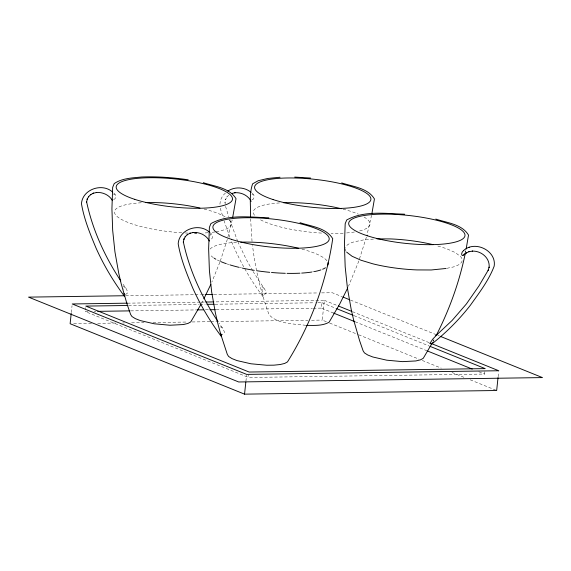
<?xml version="1.0" encoding="UTF-8"?>
<svg xmlns="http://www.w3.org/2000/svg" width="571" height="571" viewBox="0 0 571 571"><rect width="100%" height="100%" fill="white"/><g stroke="black" fill="none" stroke-linecap="round" stroke-linejoin="round"><path stroke-width="0.43" stroke-dasharray="2.85 2.14" d="M71.311 312.558L72.046 305.685M85.4 309.974L85.65 307.648M245.923 381.264L246.565 375.254M484.85 371.721L484.601 374.055L248.556 377.467L248.799 375.14M333.657 313.108L321.287 308.112L321.866 302.68L315.627 302.773M326.362 321.744L322.23 320.074L324.342 300.317L214.767 301.902M498.126 376.76L498.676 371.607M220.249 326.912C221.905 325.92 224.374 330.859 224.467 332.864L222.14 334.627M371.571 215.288L367.017 234.831M465.501 252.261L465.822 250.633M465.101 251.854L465.272 251.054M209.871 235.802C211.006 230.391 214.767 239.142 210.242 239.584M232.19 219.942L227.536 238.55M227.322 239.342L220.142 261.518M366.375 237.208L358.552 261.761L348.46 286.314M113.536 194.318C116.327 192.655 116.57 199.415 113.529 199.586M251.947 194.561C254.737 192.898 254.98 199.657 251.939 199.829M219.835 262.296L211.848 282.017M264.052 288.205L262.01 286.678L262.125 291.074L263.152 296.078L262.703 296.249L266.157 293.109L265.394 290.446L253.096 271.51M201.427 303.558L203.454 299.618M433.953 339.538L433.475 341.194M433.068 341.508L433.931 339.959M225.424 193.041C221.577 196.246 219.321 201.534 220.071 206.531M228.664 195.268L226.801 197.066L227.179 196.61L225.516 199.572L225.731 199.115L224.995 202.469L225.031 202.098L225.224 204.761M125.427 294.622L127.747 292.866L127.476 291.553L126.384 289.012L122.729 283.794M446.886 268.299L453.345 266.971A62.146 14.932 6.1 0 0 460.676 256.665L455.301 252.575L446.408 248.613L436.294 245.559M373.484 239.085L363.727 239.877L354.027 241.868A62.146 14.932 6.1 0 0 345.398 247.5M125.641 295.721L194.233 294.729M195.118 294.722L200.464 294.643M201.356 294.629L204.918 294.579M213.825 294.45L318.047 292.937M321.609 292.887L332.293 292.737L342.186 296.727M127.461 303.165L200.514 302.109M201.406 302.102L204.968 302.045M128.575 305.478L198.944 304.457M199.836 304.443L205.182 304.372M214.974 304.229L314.742 302.78M87.913 311.488L85.236 311.53L248.556 377.467M94.144 311.402L95.928 311.373M130.666 310.874L196.581 309.917M205.489 309.789L209.05 309.739M216.181 309.632L312.38 308.24M313.272 308.226L321.287 308.112M73.68 323.671L91.496 323.414M97.734 323.322L116.441 323.05M122.679 322.965L124.457 322.936M131.587 322.836L144.056 322.651M152.964 322.522L186.817 322.037M192.163 321.958L209.985 321.701M210.87 321.687L307.976 320.281M311.538 320.231L322.23 320.074M305.785 325.32C293.901 323.764 277.57 324.178 269.034 314.7C260.94 292.359 255.28 269.112 252.539 245.501M350.43 300.053L436.958 334.991M437.786 335.327L439.434 335.991M324.342 300.317L337.568 305.663M352.45 311.666L429.328 342.707M321.866 302.68L335.891 308.34M354.034 315.67L429.092 345.976M355.105 321.766L426.865 350.744M478.826 371.721L484.601 374.055M329.667 323.079L357.774 334.428M358.602 334.763L418.95 359.13M422.262 360.465L441.269 368.138M452.018 372.478L464.416 377.488M470.204 379.822L496.663 390.507M252.168 193.284L253.346 194.297M209.314 232.054L211.784 234.246M113.757 193.041L115.071 194.247M125.641 287.962L123.6 286.435L123.572 289.333M262.631 296.178C250.048 279.255 239.477 260.819 231.448 241.312M222.355 327.961L218.95 323.065M252.653 270.761L246.244 259.398L238.078 242.282M237.743 241.497L229.742 219.914M229.87 237.286L224.21 221.056M225.559 206.381L228.714 216.68M220.199 208.215L223.232 217.787M252.032 241.383L250.598 218.829M343.114 233.196A58.449 14.039 6.1 0 1 331.109 233.425M321.544 233.082A58.449 14.039 6.1 0 1 263.509 221.298A59.248 14.232 6.1 0 1 259.263 219.078M254.559 215.288A59.248 14.232 6.1 0 1 278.627 202.998A58.449 14.039 6.1 0 1 280.19 202.891M343.043 209.157A58.449 14.039 6.1 0 1 358.431 214.182M364.041 217.001A59.248 14.232 6.1 0 1 357.91 231.348M354.441 232.004A59.248 14.232 6.1 0 1 344.67 233.089M314.385 271.582A59.884 14.382 6.1 0 1 312.672 271.889M241.604 267.927A59.884 14.382 6.1 0 1 239.977 267.556M229.321 264.68A59.884 14.382 6.1 0 1 227.022 263.938M219.942 261.218A59.884 14.382 6.1 0 1 216.473 259.534M213.39 257.664A59.884 14.382 6.1 0 1 210.456 255.109M210.092 249.056A59.884 14.382 6.1 0 1 237.115 242.29M301.959 249.134A59.884 14.382 6.1 0 1 327.668 261.968M346.09 251.368A62.146 14.932 6.1 0 1 345.219 248.242M229.092 219.721A58.706 14.104 6.1 0 1 215.845 231.797M215.031 231.926A58.706 14.104 6.1 0 1 210.742 232.476M208.008 232.732A58.706 14.104 6.1 0 1 202.948 233.054M187.923 233.089A58.706 14.104 6.1 0 1 185.29 232.982M181.749 232.782A58.706 14.104 6.1 0 1 117.947 217.173A58.706 14.104 6.1 0 1 142.757 202.698M204.111 209.043A58.706 14.104 6.1 0 1 225.102 216.809"/><path stroke-width="0.86" d="M71.218 313.415L70.119 323.721L244.545 394.147L496.663 390.507L498.033 377.617M244.545 394.147L245.83 382.127M232.675 217.494L236.016 198.672C229.371 187.666 214.46 186.439 203.283 182.677M371.892 213.654L374.426 198.915C367.781 187.909 352.871 186.681 341.694 182.913M465.344 253.081C459.484 281.689 449.548 309.446 436.244 335.434M466.15 248.999L468.52 235.074C461.875 224.068 446.965 222.84 435.794 219.078M464.516 253.952C461.753 258.363 460.276 252.982 463.488 250.669M210.806 284.465L203.854 298.833M347.71 287.92L339.838 303.801L329.16 322.151C322.451 326.105 314.157 325.377 306.656 325.37M124.599 295.407L124.285 296.006L124.557 295.45M220.934 333.942C222.09 334.635 220.656 336.947 221.27 335.455M433.368 342.272L431.69 343.87L429.813 343.599L432.69 339.21L436.28 335.384M200.999 304.336L190.75 321.908L187.966 323.436L183.355 324.549L169.987 325.234L154.227 323.786L140.302 320.588L135.241 318.589L131.937 316.498L130.623 314.464L127.097 304.264L121.131 283.551L118.697 273.052L114.935 251.84L112.68 230.413L111.923 208.872L112.68 187.317L114.214 183.576C122.23 178.123 132.308 177.981 141.615 176.996C157.196 176.396 172.777 177.531 188.194 179.786M432.204 343.057L423.254 358.31L420.47 359.844L415.859 360.951L402.491 361.636L386.731 360.187L372.806 356.989L367.745 354.991L364.441 352.899L363.127 350.865L359.602 340.666L353.635 319.953L351.201 309.453L347.439 288.241L345.184 266.814L344.427 245.273L345.184 223.718L346.718 219.978C364.198 210.364 385.518 213.618 404.661 214.204M432.711 343.25C446.715 332.136 459.391 319.36 470.376 305.257C479.162 292.894 488.812 280.361 494.179 266.136C496.699 250.441 474.551 240.048 463.502 250.655M435.83 335.748L452.196 320.367L466.379 303.972L478.998 285.828L488.362 269.926L488.141 270.39L489.126 267.107L489.09 267.492C490.225 258.099 481.203 250.655 472.21 251.133L472.595 251.083L468.898 251.732L469.376 251.518L465.579 253.246L466.578 252.646L463.816 254.966M227.822 191.099C234.731 186.424 244.659 186.981 251.026 192.306M468.777 247.421L469.255 247.207M232.176 193.391L235.081 192.698L234.674 192.748C241.347 192.156 247.978 195.389 251.176 201.306M446.072 268.463L431.233 269.976L416.937 269.919A57.171 13.733 6.1 0 1 372.763 263.795L360.965 260.226L352.079 256.265L346.704 252.175M280.026 177.238L267.606 178.48L258.256 180.721L252.625 183.819C248.892 194.29 250.869 206.067 250.548 217.066M124.749 295.735L28.55 297.127L238.707 381.978L542.45 377.588L440.255 336.326M205.81 294.565L212.933 294.465M127.461 303.165L72.231 303.965L246.658 374.398L498.768 370.75L430.984 343.378M205.86 302.038L213.875 301.916M127.683 305.492L85.821 306.092L249.134 372.035L485.179 368.623L429.92 346.304M206.959 304.343L214.089 304.236M97.705 311.345L129.774 310.881M197.473 309.903L203.704 309.81M209.942 309.725L215.288 309.646M376.981 238.871L390.443 238.921A57.171 13.733 6.1 0 1 432.989 244.645M294.686 177.089L310.567 178.045M268.87 217.801C249.727 217.223 228.407 213.961 210.927 223.582L209.393 227.322L208.636 248.87L209.393 270.411L211.648 291.838L215.41 313.058L217.844 323.557L220.642 333.964L227.337 354.463L228.65 356.497L231.954 358.588L237.015 360.587L250.94 363.784L266.7 365.233L273.937 365.162L280.068 364.548L284.686 363.441L287.463 361.914C310.781 324.521 326.319 282.274 332.729 238.671C326.084 227.665 311.174 226.444 300.003 222.676M343.007 297.063L349.602 299.725M338.396 305.992L351.622 311.338M336.712 308.675L353.206 315.335M333.657 313.108L354.277 321.437M427.686 351.072L472.231 369.059M112.615 192.063C102.23 182.57 82.367 189.237 81.475 203.761C84.03 219.071 90.125 233.882 96.114 248.242C103.708 265.101 113.194 281.096 124.221 295.935M209.314 232.054C198.922 222.583 179.08 229.249 178.188 243.76C180.743 259.077 186.838 273.887 192.827 288.241C200.421 305.107 209.907 321.102 220.934 335.941M209.478 241.069C206.395 235.266 199.579 231.876 192.977 232.504L193.383 232.454L189.758 233.325L190.25 233.104L187.102 234.795L187.581 234.431L185.104 236.822L185.482 236.373L183.819 239.328L184.033 238.878L183.298 242.225L183.334 241.854C189.279 269.969 201.67 296.849 217.472 320.881M112.309 200.421C109.247 194.932 102.537 191.935 96.263 192.506L96.67 192.456L93.044 193.326L93.537 193.105L90.389 194.79L90.868 194.425L88.391 196.824L88.769 196.374L87.106 199.329L87.32 198.872L86.585 202.227L86.621 201.856C92.566 229.963 104.957 256.843 120.759 280.882M124.121 293.494L124.214 293.937M283.473 202.741A58.449 14.039 6.1 0 1 341.294 208.722M327.961 262.753A59.884 14.382 6.1 0 1 327.49 265.722M325.441 267.735A59.884 14.382 6.1 0 1 322.658 269.219M320.909 269.897A59.884 14.382 6.1 0 1 314.385 271.582M311.787 272.032A59.884 14.382 6.1 0 1 301.695 273.088M299.939 273.188A59.884 14.382 6.1 0 1 287.056 273.352M285.3 273.302A59.884 14.382 6.1 0 1 271.468 272.481M269.733 272.324A59.884 14.382 6.1 0 1 256.822 270.74M254.281 270.347A59.884 14.382 6.1 0 1 242.425 268.113M239.17 267.371A59.884 14.382 6.1 0 1 230.113 264.93M226.287 263.688A59.884 14.382 6.1 0 1 220.713 261.554M215.859 259.191A59.884 14.382 6.1 0 1 214.161 258.178M240.712 242.154A59.884 14.382 6.1 0 1 298.676 248.299M196.602 233.218A58.706 14.104 6.1 0 1 194.74 233.225M145.434 202.598A58.706 14.104 6.1 0 1 199.957 208.044M367.217 235.737A58.456 14.039 6.1 0 0 463.509 238.264A58.456 14.039 6.1 0 0 389.822 214.182A58.456 14.039 6.1 0 0 367.217 235.737M134.713 199.336A58.456 14.039 6.1 0 0 231.005 201.863A58.456 14.039 6.1 0 0 157.318 177.781A58.456 14.039 6.1 0 0 134.713 199.336M231.426 239.342A58.456 14.039 6.1 0 0 327.718 241.868A58.456 14.039 6.1 0 0 254.031 217.787A58.456 14.039 6.1 0 0 231.426 239.342M273.124 199.579A58.456 14.039 6.1 0 0 369.416 202.105A58.456 14.039 6.1 0 0 295.728 178.024A58.456 14.039 6.1 0 0 273.124 199.579"/></g></svg>
